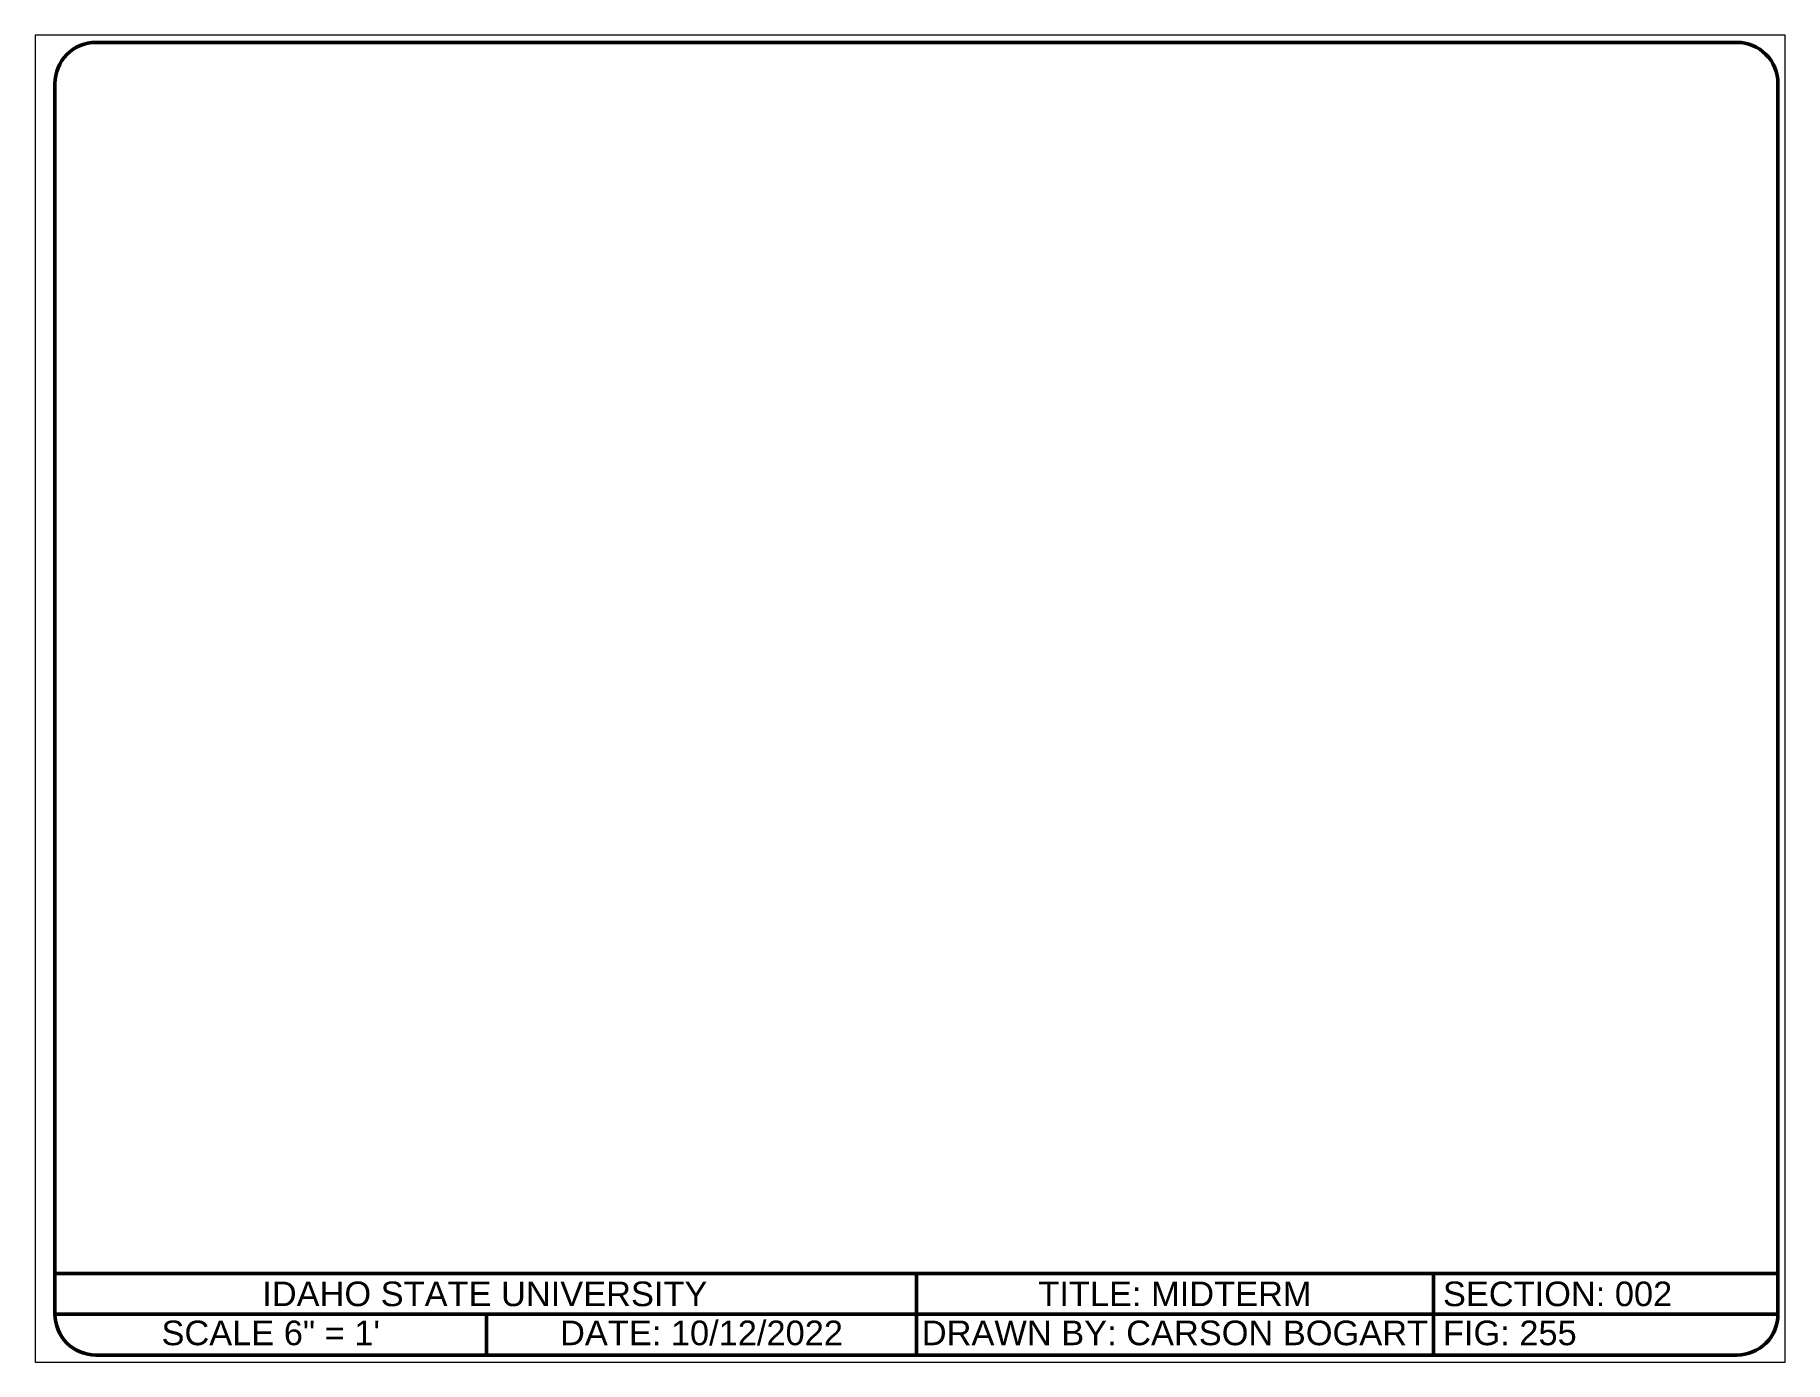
# Paper-space layout 'Layout1' of a CAD drawing. Header units: inches. Extents: x 0 to 10.6, y 0 to 8.1.
import ezdxf

# ---------------------------------------------------------------- set-up
doc = ezdxf.new("R2010")
doc.units = ezdxf.units.IN
doc.header["$MEASUREMENT"] = 0
doc.layers.add('Border', color=5, linetype='Continuous', lineweight=50)
doc.layers.add('Paper', color=8, linetype='Continuous', lineweight=0, plot=False)
doc.layers.add('Text', color=7, linetype='Continuous', lineweight=35, true_color=0xa552a5)
doc.styles.get("Standard").update_dxf_attribs({"font": 'arial.ttf'})

psp = doc.layouts.get("Layout1")

# ---------------------------------------------------------------- linework, layer by layer
at = {"layer": 'Border'}
for p, q in [((0.081, 0.518), (10.581, 0.518)), ((5.331, 0.518), (5.331, 0.021)), ((8.481, 0.518), (8.481, 0.021)), ((0.081, 0.271), (10.581, 0.271)), ((2.711, 0.271), (2.711, 0.021))]:
    psp.add_line(p, q, dxfattribs=at)
psp.add_lwpolyline([(0.331, 8.021), (10.331, 8.021, -0.414214), (10.581, 7.771), (10.581, 0.271, -0.414214), (10.331, 0.021), (0.331, 0.021, -0.414214), (0.081, 0.271), (0.081, 7.771, -0.414214)], format="xyb", close=True, dxfattribs=at)

# ---------------------------------------------------------------- texts
at = {"layer": 'Text', "char_height": 0.15, "attachment_point": 1}
for s, width, heights, insert in [('\\pxqc,t19;{\\C6;IDAHO STATE UNIVERSITY}', 5.23919, [0.155], (0.081, 0.469)), ('\\pxqc;{\\C6;TITLE: MIDTERM}', 3.15, [0], (5.331, 0.469)), ('\\pxql;{\\C6; SECTION: 002}', 2.1, [0], (8.481, 0.469)), ('\\pxqc;{\\C6;SCALE 6" = 1\'}', 2.62989, [0], (0.081, 0.231)), ('\\pxqc;{\\C6;DATE: 10/12/2022}', 2.62003, [0], (2.711, 0.231)), ('\\pxqc;{\\C6;DRAWN BY: CARSON BOGART}', 3.15, [0], (5.331, 0.231)), ('{\\C6; FIG: 255}', 2.02678, [0], (8.481, 0.231))]:
    psp.add_mtext_dynamic_manual_height_columns(s, width=width, gutter_width=1, heights=heights, dxfattribs=dict(at, insert=insert))

# ---------------------------------------------------------------- viewports
at = {"layer": 'Paper', "view_target_point": (12.035, 3.044)}
psp.add_viewport(center=(5.292, 4.022), size=(10.664, 8.08743), view_center_point=(0, 0), view_height=16.17486, dxfattribs=at)

doc.saveas('drawing.dxf')
